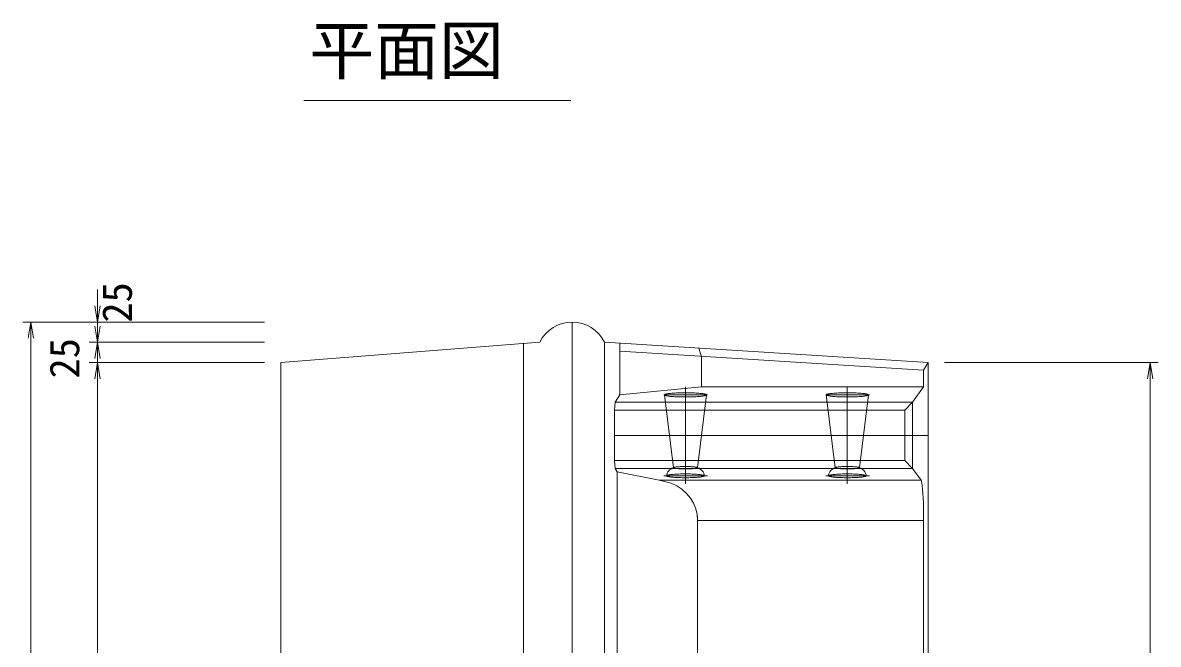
# Model space of a CAD drawing. Units: millimetres on the paper. Extents: x 0 to 841, y 0 to 594.
# Drawn here: x 673.3 to 743.4, y 362.7 to 401.1 of the extents above; entities that cross this region are included whole.
import ezdxf
from ezdxf.enums import TextEntityAlignment as Align

# ---------------------------------------------------------------- set-up
doc = ezdxf.new("R2010")
doc.units = ezdxf.units.MM
for name, color, linetype, lineweight in [('D-STR-DIM（寸法）', 7, 'Continuous', 18), ('D-STR-HTXT（旗揚げ）', 7, 'Continuous', 18), ('D-STR-STR1（構造物）', 7, 'Continuous', 18), ('D-STR（構造物外形線）', 1, 'Continuous', 18)]:
    doc.layers.add(name, color=color, linetype=linetype, lineweight=lineweight)
doc.layers.add('D-TTL-TXT（文字）', color=7, linetype='Continuous')
doc.styles.add('ＭＳ ゴシック', font='')
doc.styles.get('ＭＳ ゴシック').set_extended_font_data('MS Gothic')

msp = doc.modelspace()

# ---------------------------------------------------------------- linework, layer by layer
at = {"layer": 'D-STR-DIM（寸法）'}
for p, q in [((677.886, 383.589), (677.886, 384.589)), ((677.886, 382.589), (677.719, 383.589)), ((678.052, 383.589), (677.886, 382.589)), ((677.886, 382.589), (677.886, 383.589)), ((677.886, 382.339), (677.886, 383.339)), ((687.211, 382.589), (673.271, 382.589)), ((673.605, 381.589), (673.771, 382.589)), ((673.771, 382.589), (673.938, 381.589)), ((673.771, 382.589), (673.771, 381.589)), ((688.211, 382.589), (677.386, 382.589)), ((677.886, 381.339), (677.719, 382.339)), ((678.052, 382.339), (677.886, 381.339)), ((677.886, 381.339), (677.886, 382.339)), ((673.771, 381.589), (673.771, 283.589)), ((688.211, 381.339), (677.386, 381.339)), ((688.174, 381.339), (677.386, 381.339)), ((677.719, 380.339), (677.886, 381.339)), ((677.886, 381.339), (678.052, 380.339)), ((677.886, 381.339), (677.886, 380.339)), ((677.886, 380.339), (677.886, 379.339)), ((688.211, 380.089), (677.386, 380.089)), ((688.211, 380.089), (677.386, 380.089)), ((677.719, 379.089), (677.886, 380.089)), ((677.719, 379.089), (677.886, 380.089)), ((677.886, 380.089), (678.052, 379.089)), ((677.886, 380.089), (677.886, 379.089)), ((677.886, 380.089), (678.052, 379.089)), ((677.886, 380.089), (677.886, 379.089)), ((730.211, 380.089), (743.42, 380.089)), ((742.754, 379.089), (742.92, 380.089)), ((742.92, 380.089), (743.087, 379.089)), ((742.92, 380.089), (742.92, 379.089)), ((677.886, 379.089), (677.886, 378.089)), ((677.886, 379.089), (677.886, 286.089)), ((742.92, 379.089), (742.92, 286.089))]:
    msp.add_line(p, q, dxfattribs=at)
at = {"layer": 'D-STR-HTXT（旗揚げ）'}
msp.add_line((690.632, 396.28), (707.14, 396.28), dxfattribs=at)
at = {"layer": 'D-STR-STR1（構造物）'}
for p, q in [((715.211, 378.589), (710.148, 378.089)), ((712.916, 378.1), (712.931, 378.111)), ((712.931, 378.111), (712.955, 378.122)), ((712.955, 378.122), (712.989, 378.133)), ((712.989, 378.133), (713.033, 378.143)), ((713.033, 378.143), (713.085, 378.153)), ((713.085, 378.153), (713.146, 378.163)), ((713.146, 378.163), (713.215, 378.172)), ((713.215, 378.172), (713.292, 378.18)), ((713.292, 378.18), (713.375, 378.188)), ((713.375, 378.188), (713.465, 378.195)), ((713.465, 378.195), (713.561, 378.201)), ((713.561, 378.201), (713.661, 378.206)), ((713.661, 378.206), (713.766, 378.21)), ((713.766, 378.21), (713.874, 378.214)), ((713.874, 378.214), (713.985, 378.216)), ((713.985, 378.216), (714.098, 378.217)), ((714.098, 378.217), (714.211, 378.218)), ((714.211, 372.589), (714.211, 378.589)), ((714.211, 378.218), (714.324, 378.217)), ((714.324, 378.217), (714.437, 378.216)), ((714.437, 378.216), (714.547, 378.214)), ((714.547, 378.214), (714.655, 378.21)), ((714.655, 378.21), (714.76, 378.206)), ((714.76, 378.206), (714.861, 378.201)), ((714.861, 378.201), (714.956, 378.195)), ((714.956, 378.195), (715.046, 378.188)), ((715.046, 378.188), (715.13, 378.18)), ((715.13, 378.18), (715.207, 378.172)), ((715.207, 378.172), (715.276, 378.163)), ((715.211, 378.589), (728.925, 378.589)), ((715.276, 378.163), (715.337, 378.153)), ((715.337, 378.153), (715.389, 378.143)), ((715.389, 378.143), (715.432, 378.133)), ((715.432, 378.133), (715.467, 378.122)), ((715.467, 378.122), (715.491, 378.111)), ((715.491, 378.111), (715.506, 378.1)), ((722.916, 378.1), (722.931, 378.111)), ((722.931, 378.111), (722.955, 378.122)), ((722.955, 378.122), (722.989, 378.133)), ((722.989, 378.133), (723.033, 378.143)), ((723.033, 378.143), (723.085, 378.153)), ((723.085, 378.153), (723.146, 378.163)), ((723.146, 378.163), (723.215, 378.172)), ((723.215, 378.172), (723.292, 378.18)), ((723.292, 378.18), (723.375, 378.188)), ((723.375, 378.188), (723.465, 378.195)), ((723.465, 378.195), (723.561, 378.201)), ((723.561, 378.201), (723.661, 378.206)), ((723.661, 378.206), (723.766, 378.21)), ((723.766, 378.21), (723.874, 378.214)), ((723.874, 378.214), (723.985, 378.216)), ((723.985, 378.216), (724.098, 378.217)), ((724.098, 378.217), (724.211, 378.218)), ((724.211, 372.589), (724.211, 378.589)), ((724.211, 378.218), (724.324, 378.217)), ((724.324, 378.217), (724.437, 378.216)), ((724.437, 378.216), (724.547, 378.214)), ((724.547, 378.214), (724.655, 378.21)), ((724.655, 378.21), (724.76, 378.206)), ((724.76, 378.206), (724.861, 378.201)), ((724.861, 378.201), (724.956, 378.195)), ((724.956, 378.195), (725.046, 378.188)), ((725.046, 378.188), (725.13, 378.18)), ((725.13, 378.18), (725.207, 378.172)), ((725.207, 378.172), (725.276, 378.163)), ((725.276, 378.163), (725.337, 378.153)), ((725.337, 378.153), (725.389, 378.143)), ((725.389, 378.143), (725.432, 378.133)), ((725.432, 378.133), (725.467, 378.122)), ((725.467, 378.122), (725.491, 378.111)), ((725.491, 378.111), (725.506, 378.1)), ((728.243, 377.633), (728.925, 378.589)), ((709.836, 377.139), (709.864, 377.633)), ((709.864, 377.633), (710.148, 378.089)), ((709.864, 377.633), (728.243, 377.633)), ((712.877, 378.089), (715.575, 378.089)), ((712.911, 378.089), (712.916, 378.1)), ((712.911, 378.089), (713.464, 373.582)), ((712.916, 378.077), (712.911, 378.089)), ((712.931, 378.066), (712.916, 378.077)), ((712.955, 378.055), (712.931, 378.066)), ((712.989, 378.044), (712.955, 378.055)), ((713.033, 378.034), (712.989, 378.044)), ((713.085, 378.024), (713.033, 378.034)), ((713.146, 378.014), (713.085, 378.024)), ((713.215, 378.005), (713.146, 378.014)), ((713.292, 377.997), (713.215, 378.005)), ((713.375, 377.989), (713.292, 377.997)), ((713.465, 377.983), (713.375, 377.989)), ((713.561, 377.977), (713.465, 377.983)), ((713.661, 377.971), (713.561, 377.977)), ((713.766, 377.967), (713.661, 377.971)), ((713.874, 377.964), (713.766, 377.967)), ((713.985, 377.961), (713.874, 377.964)), ((714.098, 377.96), (713.985, 377.961)), ((714.211, 377.959), (714.098, 377.96)), ((714.324, 377.96), (714.211, 377.959)), ((714.437, 377.961), (714.324, 377.96)), ((714.547, 377.964), (714.437, 377.961)), ((714.655, 377.967), (714.547, 377.964)), ((714.76, 377.971), (714.655, 377.967)), ((714.861, 377.977), (714.76, 377.971)), ((714.956, 377.983), (714.861, 377.977)), ((715.046, 377.989), (714.956, 377.983)), ((715.511, 378.089), (714.958, 373.582)), ((715.13, 377.997), (715.046, 377.989)), ((715.207, 378.005), (715.13, 377.997)), ((715.276, 378.014), (715.207, 378.005)), ((715.337, 378.024), (715.276, 378.014)), ((715.389, 378.034), (715.337, 378.024)), ((715.432, 378.044), (715.389, 378.034)), ((715.467, 378.055), (715.432, 378.044)), ((715.491, 378.066), (715.467, 378.055)), ((715.506, 378.077), (715.491, 378.066)), ((715.506, 378.1), (715.511, 378.089)), ((715.511, 378.089), (715.506, 378.077)), ((722.877, 378.089), (725.575, 378.089)), ((722.911, 378.089), (722.916, 378.1)), ((722.911, 378.089), (723.464, 373.582)), ((722.916, 378.077), (722.911, 378.089)), ((722.931, 378.066), (722.916, 378.077)), ((722.955, 378.055), (722.931, 378.066)), ((722.989, 378.044), (722.955, 378.055)), ((723.033, 378.034), (722.989, 378.044)), ((723.085, 378.024), (723.033, 378.034)), ((723.146, 378.014), (723.085, 378.024)), ((723.215, 378.005), (723.146, 378.014)), ((723.292, 377.997), (723.215, 378.005)), ((723.375, 377.989), (723.292, 377.997)), ((723.465, 377.983), (723.375, 377.989)), ((723.561, 377.977), (723.465, 377.983)), ((723.661, 377.971), (723.561, 377.977)), ((723.766, 377.967), (723.661, 377.971)), ((723.874, 377.964), (723.766, 377.967)), ((723.985, 377.961), (723.874, 377.964)), ((724.098, 377.96), (723.985, 377.961)), ((724.211, 377.959), (724.098, 377.96)), ((724.324, 377.96), (724.211, 377.959)), ((724.437, 377.961), (724.324, 377.96)), ((724.547, 377.964), (724.437, 377.961)), ((724.655, 377.967), (724.547, 377.964)), ((724.76, 377.971), (724.655, 377.967)), ((724.861, 377.977), (724.76, 377.971)), ((724.956, 377.983), (724.861, 377.977)), ((725.046, 377.989), (724.956, 377.983)), ((725.511, 378.089), (724.958, 373.582)), ((725.13, 377.997), (725.046, 377.989)), ((725.207, 378.005), (725.13, 377.997)), ((725.276, 378.014), (725.207, 378.005)), ((725.337, 378.024), (725.276, 378.014)), ((725.389, 378.034), (725.337, 378.024)), ((725.432, 378.044), (725.389, 378.034)), ((725.467, 378.055), (725.432, 378.044)), ((725.491, 378.066), (725.467, 378.055)), ((725.506, 378.077), (725.491, 378.066)), ((725.506, 378.1), (725.511, 378.089)), ((725.511, 378.089), (725.506, 378.077)), ((728.243, 377.633), (727.761, 377.139)), ((728.243, 377.633), (728.243, 373.544)), ((709.836, 377.139), (727.761, 377.139)), ((709.836, 377.139), (709.836, 374.039)), ((727.761, 377.139), (727.761, 374.039)), ((709.836, 375.589), (729.211, 375.589)), ((709.836, 374.039), (727.761, 374.039)), ((709.836, 374.039), (709.864, 373.544)), ((727.761, 374.039), (728.243, 373.544)), ((709.864, 373.544), (728.243, 373.544)), ((709.864, 373.544), (709.992, 373.338)), ((712.597, 372.813), (709.992, 373.338)), ((713.461, 373.589), (713.464, 373.595)), ((713.464, 373.582), (713.461, 373.589)), ((713.464, 373.595), (713.472, 373.602)), ((713.472, 373.576), (713.464, 373.582)), ((713.472, 373.602), (713.486, 373.608)), ((713.486, 373.569), (713.472, 373.576)), ((713.486, 373.608), (713.506, 373.614)), ((713.506, 373.563), (713.486, 373.569)), ((713.506, 373.614), (713.531, 373.62)), ((713.531, 373.557), (713.506, 373.563)), ((713.531, 373.62), (713.561, 373.626)), ((713.561, 373.551), (713.531, 373.557)), ((713.561, 373.626), (713.596, 373.631)), ((713.596, 373.546), (713.561, 373.551)), ((713.596, 373.631), (713.636, 373.637)), ((713.636, 373.541), (713.596, 373.546)), ((713.623, 373.19), (713.714, 373.195)), ((713.636, 373.637), (713.681, 373.641)), ((713.681, 373.536), (713.636, 373.541)), ((713.681, 373.641), (713.729, 373.646)), ((713.729, 373.531), (713.681, 373.536)), ((713.714, 373.195), (713.809, 373.198)), ((713.729, 373.646), (713.781, 373.65)), ((713.781, 373.527), (713.729, 373.531)), ((713.781, 373.65), (713.836, 373.653)), ((713.836, 373.524), (713.781, 373.527)), ((713.809, 373.198), (713.907, 373.201)), ((713.836, 373.653), (713.894, 373.656)), ((713.894, 373.521), (713.836, 373.524)), ((713.894, 373.656), (713.954, 373.659)), ((713.954, 373.518), (713.894, 373.521)), ((713.907, 373.201), (714.007, 373.204)), ((713.954, 373.659), (714.017, 373.661)), ((714.017, 373.516), (713.954, 373.518)), ((714.007, 373.204), (714.108, 373.205)), ((714.017, 373.661), (714.081, 373.662)), ((714.081, 373.515), (714.017, 373.516)), ((714.081, 373.662), (714.145, 373.663)), ((714.145, 373.514), (714.081, 373.515)), ((714.108, 373.205), (714.211, 373.205)), ((714.145, 373.663), (714.211, 373.663)), ((714.211, 373.514), (714.145, 373.514)), ((714.211, 373.663), (714.276, 373.663)), ((714.276, 373.514), (714.211, 373.514)), ((714.211, 373.205), (714.313, 373.205)), ((714.276, 373.663), (714.341, 373.662)), ((714.341, 373.515), (714.276, 373.514)), ((714.313, 373.205), (714.415, 373.204)), ((714.341, 373.662), (714.405, 373.661)), ((714.405, 373.516), (714.341, 373.515)), ((714.405, 373.661), (714.467, 373.659)), ((714.467, 373.518), (714.405, 373.516)), ((714.415, 373.204), (714.515, 373.201)), ((714.467, 373.659), (714.528, 373.656)), ((714.528, 373.521), (714.467, 373.518)), ((714.515, 373.201), (714.613, 373.198)), ((714.528, 373.656), (714.586, 373.653)), ((714.586, 373.524), (714.528, 373.521)), ((714.586, 373.653), (714.641, 373.65)), ((714.641, 373.527), (714.586, 373.524)), ((714.613, 373.198), (714.707, 373.195)), ((714.641, 373.65), (714.693, 373.646)), ((714.693, 373.531), (714.641, 373.527)), ((714.693, 373.646), (714.741, 373.641)), ((714.741, 373.536), (714.693, 373.531)), ((714.707, 373.195), (714.798, 373.19)), ((714.741, 373.641), (714.785, 373.637)), ((714.785, 373.541), (714.741, 373.536)), ((714.785, 373.637), (714.825, 373.631)), ((714.825, 373.546), (714.785, 373.541)), ((714.825, 373.631), (714.86, 373.626)), ((714.86, 373.551), (714.825, 373.546)), ((714.86, 373.626), (714.891, 373.62)), ((714.891, 373.557), (714.86, 373.551)), ((714.891, 373.62), (714.916, 373.614)), ((714.916, 373.563), (714.891, 373.557)), ((714.916, 373.614), (714.935, 373.608)), ((714.935, 373.569), (714.916, 373.563)), ((714.935, 373.608), (714.949, 373.602)), ((714.949, 373.576), (714.935, 373.569)), ((714.949, 373.602), (714.958, 373.595)), ((714.958, 373.582), (714.949, 373.576)), ((714.958, 373.595), (714.961, 373.589)), ((714.961, 373.589), (714.958, 373.582)), ((723.461, 373.589), (723.464, 373.595)), ((723.464, 373.582), (723.461, 373.589)), ((723.464, 373.595), (723.472, 373.602)), ((723.472, 373.576), (723.464, 373.582)), ((723.472, 373.602), (723.486, 373.608)), ((723.486, 373.569), (723.472, 373.576)), ((723.486, 373.608), (723.506, 373.614)), ((723.506, 373.563), (723.486, 373.569)), ((723.506, 373.614), (723.531, 373.62)), ((723.531, 373.557), (723.506, 373.563)), ((723.531, 373.62), (723.561, 373.626)), ((723.561, 373.551), (723.531, 373.557)), ((723.561, 373.626), (723.596, 373.631)), ((723.596, 373.546), (723.561, 373.551)), ((723.596, 373.631), (723.636, 373.637)), ((723.636, 373.541), (723.596, 373.546)), ((723.623, 373.19), (723.714, 373.195)), ((723.636, 373.637), (723.681, 373.641)), ((723.681, 373.536), (723.636, 373.541)), ((723.681, 373.641), (723.729, 373.646)), ((723.729, 373.531), (723.681, 373.536)), ((723.714, 373.195), (723.809, 373.198)), ((723.729, 373.646), (723.781, 373.65)), ((723.781, 373.527), (723.729, 373.531)), ((723.781, 373.65), (723.836, 373.653)), ((723.836, 373.524), (723.781, 373.527)), ((723.809, 373.198), (723.907, 373.201)), ((723.836, 373.653), (723.894, 373.656)), ((723.894, 373.521), (723.836, 373.524)), ((723.894, 373.656), (723.954, 373.659)), ((723.954, 373.518), (723.894, 373.521)), ((723.907, 373.201), (724.007, 373.204)), ((723.954, 373.659), (724.017, 373.661)), ((724.017, 373.516), (723.954, 373.518)), ((724.007, 373.204), (724.108, 373.205)), ((724.017, 373.661), (724.081, 373.662)), ((724.081, 373.515), (724.017, 373.516)), ((724.081, 373.662), (724.145, 373.663)), ((724.145, 373.514), (724.081, 373.515)), ((724.108, 373.205), (724.211, 373.205)), ((724.145, 373.663), (724.211, 373.663)), ((724.211, 373.514), (724.145, 373.514)), ((724.211, 373.663), (724.276, 373.663)), ((724.276, 373.514), (724.211, 373.514)), ((724.211, 373.205), (724.313, 373.205)), ((724.276, 373.663), (724.341, 373.662)), ((724.341, 373.515), (724.276, 373.514)), ((724.313, 373.205), (724.415, 373.204)), ((724.341, 373.662), (724.405, 373.661)), ((724.405, 373.516), (724.341, 373.515)), ((724.405, 373.661), (724.467, 373.659)), ((724.467, 373.518), (724.405, 373.516)), ((724.415, 373.204), (724.515, 373.201)), ((724.467, 373.659), (724.528, 373.656)), ((724.528, 373.521), (724.467, 373.518)), ((724.515, 373.201), (724.613, 373.198)), ((724.528, 373.656), (724.586, 373.653)), ((724.586, 373.524), (724.528, 373.521)), ((724.586, 373.653), (724.641, 373.65)), ((724.641, 373.527), (724.586, 373.524)), ((724.613, 373.198), (724.707, 373.195)), ((724.641, 373.65), (724.693, 373.646)), ((724.693, 373.531), (724.641, 373.527)), ((724.693, 373.646), (724.741, 373.641)), ((724.741, 373.536), (724.693, 373.531)), ((724.707, 373.195), (724.798, 373.19)), ((724.741, 373.641), (724.785, 373.637)), ((724.785, 373.541), (724.741, 373.536)), ((724.785, 373.637), (724.825, 373.631)), ((724.825, 373.546), (724.785, 373.541)), ((724.825, 373.631), (724.86, 373.626)), ((724.86, 373.551), (724.825, 373.546)), ((724.86, 373.626), (724.891, 373.62)), ((724.891, 373.557), (724.86, 373.551)), ((724.891, 373.62), (724.916, 373.614)), ((724.916, 373.563), (724.891, 373.557)), ((724.916, 373.614), (724.935, 373.608)), ((724.935, 373.569), (724.916, 373.563)), ((724.935, 373.608), (724.949, 373.602)), ((724.949, 373.576), (724.935, 373.569)), ((724.949, 373.602), (724.958, 373.595)), ((724.958, 373.582), (724.949, 373.576)), ((724.958, 373.595), (724.961, 373.589)), ((724.961, 373.589), (724.958, 373.582)), ((728.764, 372.813), (728.243, 373.544)), ((712.597, 372.813), (728.764, 372.813)), ((712.597, 372.813), (713.324, 372.634)), ((712.877, 373.089), (715.575, 373.089)), ((713.036, 373.089), (713.04, 373.099)), ((713.04, 373.078), (713.036, 373.089)), ((713.04, 373.099), (713.054, 373.109)), ((713.054, 373.068), (713.04, 373.078)), ((713.054, 373.109), (713.076, 373.119)), ((713.076, 373.058), (713.054, 373.068)), ((713.076, 373.119), (713.107, 373.129)), ((713.107, 373.049), (713.076, 373.058)), ((713.107, 373.129), (713.146, 373.138)), ((713.146, 373.039), (713.107, 373.049)), ((713.146, 373.138), (713.193, 373.147)), ((713.193, 373.03), (713.146, 373.039)), ((713.193, 373.147), (713.248, 373.156)), ((713.248, 373.021), (713.193, 373.03)), ((713.248, 373.156), (713.311, 373.164)), ((713.311, 373.013), (713.248, 373.021)), ((713.311, 373.164), (713.38, 373.171)), ((713.38, 373.006), (713.311, 373.013)), ((713.324, 372.634), (713.673, 372.468)), ((713.38, 373.171), (713.456, 373.178)), ((713.456, 372.999), (713.38, 373.006)), ((713.456, 373.178), (713.537, 373.184)), ((713.537, 372.993), (713.456, 372.999)), ((713.537, 373.184), (713.623, 373.19)), ((713.623, 372.987), (713.537, 372.993)), ((713.714, 372.983), (713.623, 372.987)), ((713.809, 372.979), (713.714, 372.983)), ((713.907, 372.976), (713.809, 372.979)), ((714.007, 372.973), (713.907, 372.976)), ((714.108, 372.972), (714.007, 372.973)), ((714.211, 372.972), (714.108, 372.972)), ((714.313, 372.972), (714.211, 372.972)), ((714.415, 372.973), (714.313, 372.972)), ((714.515, 372.976), (714.415, 372.973)), ((714.613, 372.979), (714.515, 372.976)), ((714.707, 372.983), (714.613, 372.979)), ((714.798, 372.987), (714.707, 372.983)), ((714.798, 373.19), (714.885, 373.184)), ((714.885, 372.993), (714.798, 372.987)), ((714.885, 373.184), (714.966, 373.178)), ((714.966, 372.999), (714.885, 372.993)), ((714.966, 373.178), (715.042, 373.171)), ((715.042, 373.006), (714.966, 372.999)), ((715.042, 373.171), (715.111, 373.164)), ((715.111, 373.013), (715.042, 373.006)), ((715.111, 373.164), (715.173, 373.156)), ((715.173, 373.021), (715.111, 373.013)), ((715.173, 373.156), (715.228, 373.147)), ((715.228, 373.03), (715.173, 373.021)), ((715.228, 373.147), (715.276, 373.138)), ((715.276, 373.039), (715.228, 373.03)), ((715.276, 373.138), (715.315, 373.129)), ((715.315, 373.049), (715.276, 373.039)), ((715.315, 373.129), (715.346, 373.119)), ((715.346, 373.058), (715.315, 373.049)), ((715.346, 373.119), (715.368, 373.109)), ((715.368, 373.068), (715.346, 373.058)), ((715.368, 373.109), (715.381, 373.099)), ((715.381, 373.078), (715.368, 373.068)), ((715.381, 373.099), (715.386, 373.089)), ((715.386, 373.089), (715.381, 373.078)), ((722.877, 373.089), (725.575, 373.089)), ((723.036, 373.089), (723.04, 373.099)), ((723.04, 373.078), (723.036, 373.089)), ((723.04, 373.099), (723.054, 373.109)), ((723.054, 373.068), (723.04, 373.078)), ((723.054, 373.109), (723.076, 373.119)), ((723.076, 373.058), (723.054, 373.068)), ((723.076, 373.119), (723.107, 373.129)), ((723.107, 373.049), (723.076, 373.058)), ((723.107, 373.129), (723.146, 373.138)), ((723.146, 373.039), (723.107, 373.049)), ((723.146, 373.138), (723.193, 373.147)), ((723.193, 373.03), (723.146, 373.039)), ((723.193, 373.147), (723.248, 373.156)), ((723.248, 373.021), (723.193, 373.03)), ((723.248, 373.156), (723.311, 373.164)), ((723.311, 373.013), (723.248, 373.021)), ((723.311, 373.164), (723.38, 373.171)), ((723.38, 373.006), (723.311, 373.013)), ((723.38, 373.171), (723.456, 373.178)), ((723.456, 372.999), (723.38, 373.006)), ((723.456, 373.178), (723.537, 373.184)), ((723.537, 372.993), (723.456, 372.999)), ((723.537, 373.184), (723.623, 373.19)), ((723.623, 372.987), (723.537, 372.993)), ((723.714, 372.983), (723.623, 372.987)), ((723.809, 372.979), (723.714, 372.983)), ((723.907, 372.976), (723.809, 372.979)), ((724.007, 372.973), (723.907, 372.976)), ((724.108, 372.972), (724.007, 372.973)), ((724.211, 372.972), (724.108, 372.972)), ((724.313, 372.972), (724.211, 372.972)), ((724.415, 372.973), (724.313, 372.972)), ((724.515, 372.976), (724.415, 372.973)), ((724.613, 372.979), (724.515, 372.976)), ((724.707, 372.983), (724.613, 372.979)), ((724.798, 372.987), (724.707, 372.983)), ((724.798, 373.19), (724.885, 373.184)), ((724.885, 372.993), (724.798, 372.987)), ((724.885, 373.184), (724.966, 373.178)), ((724.966, 372.999), (724.885, 372.993)), ((724.966, 373.178), (725.042, 373.171)), ((725.042, 373.006), (724.966, 372.999)), ((725.042, 373.171), (725.111, 373.164)), ((725.111, 373.013), (725.042, 373.006)), ((725.111, 373.164), (725.173, 373.156)), ((725.173, 373.021), (725.111, 373.013)), ((725.173, 373.156), (725.228, 373.147)), ((725.228, 373.03), (725.173, 373.021)), ((725.228, 373.147), (725.276, 373.138)), ((725.276, 373.039), (725.228, 373.03)), ((725.276, 373.138), (725.315, 373.129)), ((725.315, 373.049), (725.276, 373.039)), ((725.315, 373.129), (725.346, 373.119)), ((725.346, 373.058), (725.315, 373.049)), ((725.346, 373.119), (725.368, 373.109)), ((725.368, 373.068), (725.346, 373.058)), ((725.368, 373.109), (725.381, 373.099)), ((725.381, 373.078), (725.368, 373.068)), ((725.381, 373.099), (725.386, 373.089)), ((725.386, 373.089), (725.381, 373.078)), ((728.79, 372.75), (728.764, 372.813)), ((728.815, 372.634), (728.79, 372.75)), ((728.839, 372.469), (728.815, 372.634))]:
    msp.add_line(p, q, dxfattribs=at)
for centre, start, end in [((713.66, 372.992), 109.25981, 171.24438), ((714.762, 372.992), 8.75562, 70.74019), ((723.66, 372.992), 109.25981, 171.24438), ((724.762, 372.992), 8.75562, 70.74019)]:
    msp.add_arc(centre, 0.631, start, end, dxfattribs=at)
at = {"layer": 'D-STR（構造物外形線）'}
for p, q in [((707.211, 382.589), (707.211, 282.589)), ((705.211, 381.339), (689.211, 380.089)), ((704.211, 381.26), (704.211, 349.623)), ((709.211, 381.339), (709.211, 283.839)), ((709.211, 381.339), (729.211, 380.089)), ((710.148, 378.089), (710.148, 381.28)), ((715.211, 380.447), (715.031, 380.975)), ((728.925, 379.605), (710.148, 380.779)), ((715.211, 378.589), (715.211, 380.447)), ((689.211, 380.089), (689.211, 285.089)), ((728.925, 379.605), (729.211, 380.089)), ((728.925, 378.589), (728.925, 379.605)), ((729.211, 380.089), (729.211, 285.089)), ((709.992, 291.839), (709.992, 373.338)), ((713.673, 372.468), (713.992, 372.257)), ((713.992, 372.257), (714.274, 372.003)), ((714.274, 372.003), (714.514, 371.713)), ((728.86, 372.257), (728.839, 372.469)), ((728.879, 372.003), (728.86, 372.257)), ((728.895, 371.713), (728.879, 372.003)), ((714.514, 371.713), (714.706, 371.393)), ((714.706, 371.393), (714.847, 371.05)), ((728.908, 371.394), (728.895, 371.713)), ((728.917, 371.051), (728.908, 371.394)), ((714.847, 371.05), (714.932, 370.692)), ((714.932, 370.692), (714.961, 370.326)), ((714.961, 370.576), (714.961, 294.601)), ((728.923, 370.692), (728.917, 371.051)), ((728.925, 370.326), (728.923, 370.692)), ((728.925, 370.326), (714.961, 370.326)), ((728.925, 370.326), (728.925, 294.851))]:
    msp.add_line(p, q, dxfattribs=at)
msp.add_arc((707.211, 380.364), 2.225, 25.98923, 154.01077, dxfattribs=at)

# ---------------------------------------------------------------- texts
at = {"layer": 'D-STR-DIM（寸法）', "style": 'ＭＳ ゴシック'}
for p in [(680.567, 382.55), (677.316, 379.102)]:
    msp.add_text('25', height=1.833, rotation=90, dxfattribs=at).set_placement(p, align=Align.BOTTOM_LEFT)
at = {"layer": 'D-TTL-TXT（文字）', "style": 'ＭＳ ゴシック'}
msp.add_text('平面図', height=2.933, dxfattribs=at).set_placement((690.983, 397.023), align=Align.BOTTOM_LEFT)

doc.saveas('drawing.dxf')
